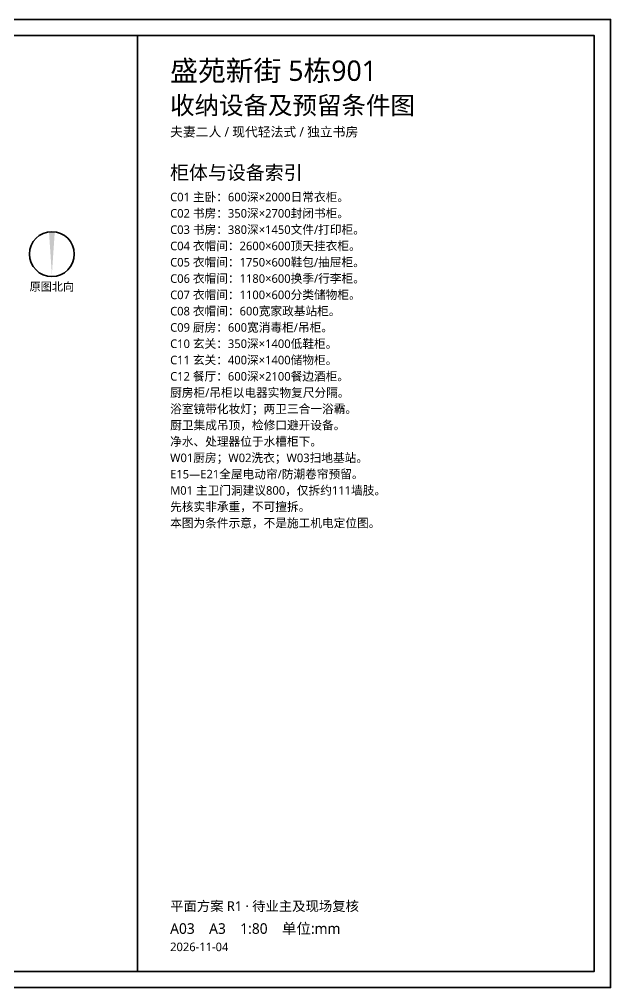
# Model space of a CAD drawing. Header units: millimetres. Extents: x -4600 to 109000, y -4300 to 19460.
# Drawn here: x 94504 to 109000, y -4300 to 19460 of the extents above; entities that cross this region are included whole.
import ezdxf
from ezdxf.enums import TextEntityAlignment as Align

# ---------------------------------------------------------------- set-up
doc = ezdxf.new("R2010")
doc.units = ezdxf.units.MM
doc.header["$LTSCALE"] = 100
for name, color, linetype, lineweight in [('A-NOTE', 7, 'Continuous', 18), ('A-SHEET', 7, 'Continuous', 35), ('A-TEXT', 7, 'Continuous', 18)]:
    doc.layers.add(name, color=color, linetype=linetype, lineweight=lineweight)
doc.styles.add('CJK', font='NotoSansCJK-Regular.ttc')

# ---------------------------------------------------------------- blocks, each defined once
blk = doc.blocks.new('A03_SHEET')
at = {"layer": 'A-SHEET'}
blk.add_hatch(color=256, dxfattribs=at).paths.add_polyline_path([(15230, 14230), (15370, 14230), (15300, 13200)])
blk.add_line((17400, -3900), (17400, 19060), dxfattribs=at)
for points in [[(-4600, -4300), (29000, -4300), (29000, 19460), (-4600, 19460)], [(-4200, -3900), (28600, -3900), (28600, 19060), (-4200, 19060)]]:
    blk.add_lwpolyline(points, close=True, dxfattribs=at)
blk.add_circle((15300, 13700), 550, dxfattribs=at)
at = {"layer": 'A-NOTE', "style": 'CJK'}
for s, height, p in [('盛苑新街 5栋901', 500, (18200, 18200)), ('收纳设备及预留条件图', 440, (18200, 17350)), ('夫妻二人 / 现代轻法式 / 独立书房', 230, (18200, 16700)), ('柜体与设备索引', 340, (18200, 15700)), ('C01 主卧：600深×2000日常衣柜。', 210, (18200, 15100)), ('C02 书房：350深×2700封闭书柜。', 210, (18200, 14700)), ('C03 书房：380深×1450文件/打印柜。', 210, (18200, 14300)), ('C04 衣帽间：2600×600顶天挂衣柜。', 210, (18200, 13900)), ('C05 衣帽间：1750×600鞋包/抽屉柜。', 210, (18200, 13500)), ('C06 衣帽间：1180×600换季/行李柜。', 210, (18200, 13100)), ('C07 衣帽间：1100×600分类储物柜。', 210, (18200, 12700)), ('C08 衣帽间：600宽家政基站柜。', 210, (18200, 12300)), ('C09 厨房：600宽消毒柜/吊柜。', 210, (18200, 11900)), ('C10 玄关：350深×1400低鞋柜。', 210, (18200, 11500)), ('C11 玄关：400深×1400储物柜。', 210, (18200, 11100)), ('C12 餐厅：600深×2100餐边酒柜。', 210, (18200, 10700)), ('厨房柜/吊柜以电器实物复尺分隔。', 210, (18200, 10300)), ('浴室镜带化妆灯；两卫三合一浴霸。', 210, (18200, 9900)), ('厨卫集成吊顶，检修口避开设备。', 210, (18200, 9500)), ('净水、处理器位于水槽柜下。', 210, (18200, 9100)), ('W01厨房；W02洗衣；W03扫地基站。', 210, (18200, 8700)), ('E15—E21全屋电动帘/防潮卷帘预留。', 210, (18200, 8300)), ('M01 主卫门洞建议800，仅拆约111墙肢。', 210, (18200, 7900)), ('先核实非承重，不可擅拆。', 210, (18200, 7500)), ('本图为条件示意，不是施工机电定位图。', 210, (18200, 7100)), ('平面方案 R1 · 待业主及现场复核', 240, (18200, -2300)), ('A03    A3    1:80    单位:mm', 260, (18200, -2850)), ('2026-11-04', 210, (18200, -3300))]:
    blk.add_text(s, height=height, dxfattribs=at).set_placement(p, align=Align.MIDDLE_LEFT)
at = {"layer": 'A-TEXT', "style": 'CJK'}
blk.add_text('原图北向', height=200, dxfattribs=at).set_placement((15300, 12900), align=Align.MIDDLE_CENTER)

msp = doc.modelspace()

# ---------------------------------------------------------------- block references
msp.add_blockref('A03_SHEET', (80000, 0))

doc.saveas('drawing.dxf')
